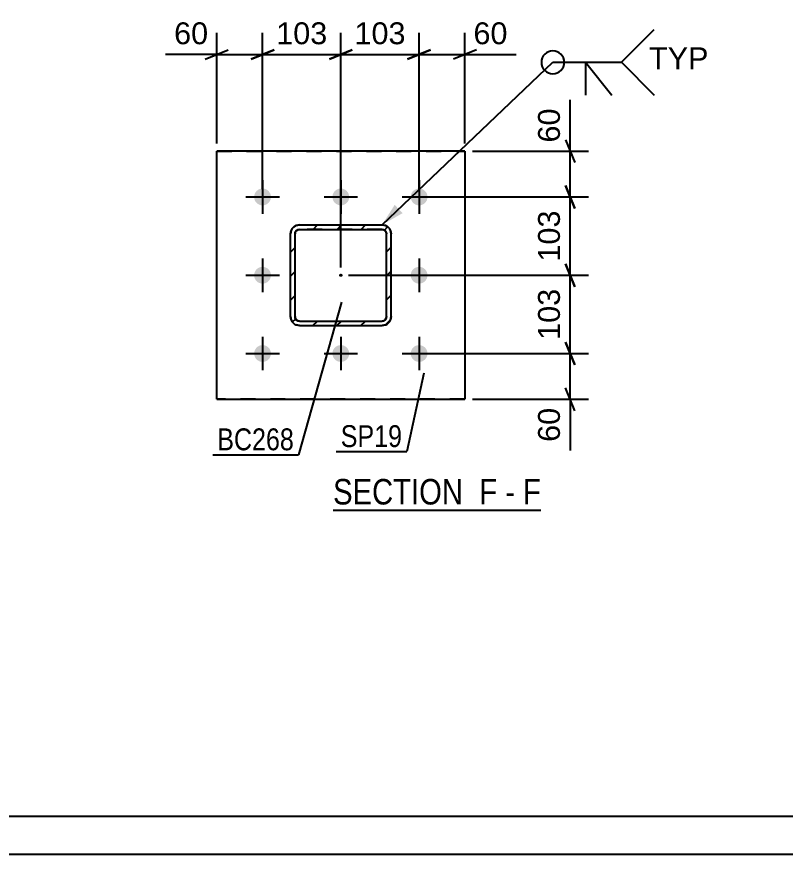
# Model space of a CAD drawing. Header units: millimetres. Extents: x -111 to 730, y -414 to 180.
# Drawn here: x 190.3 to 290.9, y -413.8 to -304.2 of the extents above; entities that cross this region are included whole.
import ezdxf

# ---------------------------------------------------------------- set-up
doc = ezdxf.new("R2010")
doc.units = ezdxf.units.MM
doc.linetypes.add('DXK_LINE_DOT2', pattern=[3.9198, 1.9599, -1.9599])
doc.linetypes.add('DXK_LINE_DOT3', pattern=[5.9187, 2.979, -0.9799, 0.9799, -0.9799])
doc.styles.add('Arial', font='ARIAL.TTF', dxfattribs={"height": 0.2})
doc.styles.add('Arial Narrow', font='ARIALN.TTF', dxfattribs={"height": 0.2})

# ---------------------------------------------------------------- blocks, each defined once
blk = doc.blocks.new('Unknown-717263172-1117')
at = {"color": 5, "linetype": 'Continuous'}
for p, q in [((-105.5, -408.83), (725.5, -408.83)), ((-110.5, -413.83), (730.5, -413.83))]:
    blk.add_line(p, q, dxfattribs=at)
blk = doc.blocks.new('Unknown-717263172-16 - 2187')
at = {"color": 6, "linetype": 'Continuous'}
blk.add_line((231.73, -368.78), (258.94, -368.78), dxfattribs=at)
at = {"color": 0, "linetype": 'Continuous'}
for points in [[(249.83, -368.03), (249.83, -364.53), (231.73, -364.53), (231.73, -368.03)], [(253.23, -368.03), (253.23, -364.53), (250.88, -364.53), (250.88, -368.03)], [(255.55, -368.03), (255.55, -364.53), (254.28, -364.53), (254.28, -368.03)], [(258.94, -368.03), (258.94, -364.53), (256.6, -364.53), (256.6, -368.03)]]:
    blk.add_wipeout(points, dxfattribs=at)
at = {"color": 7, "linetype": 'Continuous', "style": 'Arial Narrow'}
for s, p in [('SECTION ', (231.73, -368.03)), ('F', (250.88, -368.03)), ('F', (256.6, -368.03)), ('-', (254.28, -368.03))]:
    blk.add_text(s, height=3.34, dxfattribs=at).set_placement(p)
blk = doc.blocks.new('Part-717263172-2318 - 2187')
at = {"linetype": 'Continuous'}
h = blk.add_hatch(dxfattribs=at)
h.set_pattern_fill('', scale=0.7, style=0, pattern_type=0)
h.set_pattern_definition([(45, (238.5962, -344.5158), (-1.57154, 1.57154), [])])
h.paths.add_polyline_path([(238.14, -344.61), (238.6, -344.52), (238.99, -344.26), (239.25, -343.87), (239.34, -343.41), (239.34, -332.61), (239.25, -332.15), (238.99, -331.76), (238.6, -331.5), (238.14, -331.41), (227.34, -331.41), (226.88, -331.5), (226.49, -331.76), (226.23, -332.15), (226.14, -332.61), (226.14, -343.41), (226.23, -343.87), (226.49, -344.26), (226.88, -344.52), (227.34, -344.61)])
h.paths.add_polyline_path([(227.34, -344.01), (227.11, -343.96), (226.91, -343.83), (226.78, -343.64), (226.74, -343.41), (226.74, -332.61), (226.78, -332.38), (226.91, -332.18), (227.11, -332.05), (227.34, -332.01), (238.14, -332.01), (238.37, -332.05), (238.56, -332.18), (238.69, -332.38), (238.74, -332.61), (238.74, -343.41), (238.69, -343.64), (238.56, -343.83), (238.37, -343.96), (238.14, -344.01)])
blk.add_hatch(color=246, dxfattribs=at).paths.add_polyline_path([(232.74, -338.11, -1), (232.74, -337.91, -1)])
at = {"color": 7, "linetype": 'DXK_LINE_DOT2'}
for p, q in [((226.14, -332.61), (226.23, -332.15)), ((226.91, -332.18), (226.78, -332.38)), ((226.88, -331.5), (227.34, -331.41)), ((227.11, -332.05), (226.91, -332.18)), ((227.34, -332.01), (227.11, -332.05)), ((227.34, -331.41), (238.14, -331.41)), ((238.14, -332.01), (227.34, -332.01)), ((238.14, -331.41), (238.6, -331.5)), ((238.37, -332.05), (238.14, -332.01)), ((238.56, -332.18), (238.37, -332.05)), ((238.69, -332.38), (238.56, -332.18)), ((239.25, -332.15), (239.34, -332.61)), ((226.14, -343.41), (226.14, -332.61)), ((226.78, -332.38), (226.74, -332.61)), ((226.74, -343.41), (226.74, -332.61)), ((238.74, -332.61), (238.69, -332.38)), ((238.74, -343.41), (238.74, -332.61)), ((239.34, -343.41), (239.34, -332.61)), ((226.23, -343.87), (226.14, -343.41)), ((226.74, -343.41), (226.78, -343.64)), ((226.78, -343.64), (226.91, -343.83)), ((226.91, -343.83), (227.11, -343.96)), ((227.11, -343.96), (227.34, -344.01)), ((227.34, -344.01), (238.14, -344.01)), ((238.14, -344.01), (238.37, -343.96)), ((238.37, -343.96), (238.56, -343.83)), ((238.56, -343.83), (238.69, -343.64)), ((238.69, -343.64), (238.74, -343.41)), ((239.34, -343.41), (239.25, -343.87)), ((227.34, -344.61), (226.88, -344.52)), ((227.34, -344.61), (238.14, -344.61)), ((238.6, -344.52), (238.14, -344.61))]:
    blk.add_line(p, q, dxfattribs=at)
at = {"color": 2, "linetype": 'Continuous'}
for p, q in [((226.23, -332.15), (226.14, -332.61)), ((226.78, -332.38), (226.91, -332.18)), ((227.34, -331.41), (226.88, -331.5)), ((226.91, -332.18), (227.11, -332.05)), ((227.11, -332.05), (227.34, -332.01)), ((227.34, -331.41), (238.14, -331.41)), ((227.34, -332.01), (238.14, -332.01)), ((238.6, -331.5), (238.14, -331.41)), ((238.14, -332.01), (238.37, -332.05)), ((238.37, -332.05), (238.56, -332.18)), ((238.56, -332.18), (238.69, -332.38)), ((239.34, -332.61), (239.25, -332.15)), ((226.14, -343.41), (226.14, -332.61)), ((226.74, -332.61), (226.78, -332.38)), ((226.74, -343.41), (226.74, -332.61)), ((238.69, -332.38), (238.74, -332.61)), ((238.74, -343.41), (238.74, -332.61)), ((239.34, -343.41), (239.34, -332.61)), ((226.14, -343.41), (226.23, -343.87)), ((226.78, -343.64), (226.74, -343.41)), ((226.91, -343.83), (226.78, -343.64)), ((227.11, -343.96), (226.91, -343.83)), ((227.34, -344.01), (227.11, -343.96)), ((227.34, -344.01), (238.14, -344.01)), ((238.37, -343.96), (238.14, -344.01)), ((238.56, -343.83), (238.37, -343.96)), ((238.69, -343.64), (238.56, -343.83)), ((238.74, -343.41), (238.69, -343.64)), ((239.25, -343.87), (239.34, -343.41)), ((226.88, -344.52), (227.34, -344.61)), ((227.34, -344.61), (238.14, -344.61)), ((238.14, -344.61), (238.6, -344.52))]:
    blk.add_line(p, q, dxfattribs=at)
at = {"color": 7, "linetype": 'DXK_LINE_DOT3'}
blk.add_line((232.74, -338.01), (232.74, -338.01), dxfattribs=at)
at = {"color": 246, "linetype": 'DXK_LINE_DOT2'}
blk.add_line((232.74, -338.01), (232.74, -338.01), dxfattribs=at)
at = {"color": 246, "linetype": 'Continuous'}
blk.add_circle((232.74, -338.01), 0.1, dxfattribs=at)
at = {"color": 7, "linetype": 'DXK_LINE_DOT2'}
for centre, start, end in [((227.34, -332.61), 112.5, 157.5), ((238.14, -332.61), 22.5, 67.5), ((227.34, -343.41), 202.5, 247.5), ((238.14, -343.41), 292.5, 337.5)]:
    blk.add_arc(centre, 1.2, start, end, dxfattribs=at)
at = {"color": 2, "linetype": 'Continuous'}
for centre, start, end in [((227.34, -332.61), 112.5, 157.5), ((238.14, -332.61), 22.5, 67.5), ((227.34, -343.41), 202.5, 247.5), ((238.14, -343.41), 292.5, 337.5)]:
    blk.add_arc(centre, 1.2, start, end, dxfattribs=at)
blk = doc.blocks.new('Part-717263172-2221 - 2187')
at = {"color": 2, "linetype": 'Continuous'}
for p, q in [((216.49, -354.26), (216.49, -321.76)), ((248.99, -321.76), (216.49, -321.76)), ((248.99, -321.76), (248.99, -354.26)), ((216.49, -354.26), (248.99, -354.26))]:
    blk.add_line(p, q, dxfattribs=at)
at = {"color": 7, "linetype": 'DXK_LINE_DOT2'}
for p, q in [((216.49, -321.76), (248.99, -321.76)), ((248.99, -354.26), (216.49, -354.26))]:
    blk.add_line(p, q, dxfattribs=at)
blk = doc.blocks.new('Bolt-717263172-2321 - 2187')
at = {"linetype": 'Continuous'}
for points in [[(223.59, -327.76, -1), (221.39, -327.76, -1)], [(233.84, -327.76, -1), (231.64, -327.76, -1)], [(244.09, -327.76, -1), (241.89, -327.76, -1)], [(223.59, -338.01, -1), (221.39, -338.01, -1)], [(244.09, -338.01, -1), (241.89, -338.01, -1)], [(223.59, -348.26, -1), (221.39, -348.26, -1)], [(233.84, -348.26, -1), (231.64, -348.26, -1)], [(244.09, -348.26, -1), (241.89, -348.26, -1)]]:
    blk.add_hatch(color=1, dxfattribs=at).paths.add_polyline_path(points)
at = {"color": 1, "linetype": 'Continuous'}
for p, q in [((222.49, -325.56), (222.49, -329.96)), ((232.74, -325.56), (232.74, -329.96)), ((242.99, -325.56), (242.99, -329.96)), ((220.29, -327.76), (224.69, -327.76)), ((230.54, -327.76), (234.94, -327.76)), ((240.79, -327.76), (245.19, -327.76)), ((222.49, -335.81), (222.49, -340.21)), ((242.99, -335.81), (242.99, -340.21)), ((220.29, -338.01), (224.69, -338.01)), ((240.79, -338.01), (245.19, -338.01)), ((222.49, -346.06), (222.49, -350.46)), ((232.74, -346.06), (232.74, -350.46)), ((242.99, -346.06), (242.99, -350.46)), ((220.29, -348.26), (224.69, -348.26)), ((230.54, -348.26), (234.94, -348.26)), ((240.79, -348.26), (245.19, -348.26))]:
    blk.add_line(p, q, dxfattribs=at)
blk = doc.blocks.new('StraightDimension-717263172-2378 - 2187')
at = {"color": 7, "linetype": 'Continuous'}
for p, q in [((216.49, -320.76), (216.49, -306.26)), ((222.49, -326.76), (222.49, -306.26)), ((216.49, -309.11), (209.79, -309.11)), ((216.49, -309.11), (209.79, -309.11)), ((214.99, -309.71), (217.99, -308.51)), ((216.49, -309.11), (222.49, -309.11)), ((223.99, -308.51), (220.99, -309.71))]:
    blk.add_line(p, q, dxfattribs=at)
at = {"color": 0}
blk.add_wipeout([(215.96, -308.36), (215.96, -304.16), (210.31, -304.16), (210.31, -308.36)], dxfattribs=at)
at = {"color": 3, "style": 'Arial'}
blk.add_text('60', height=2.865, dxfattribs=at).set_placement((210.91, -307.76))
blk = doc.blocks.new('StraightDimension-717263172-2369 - 2187')
at = {"color": 7, "linetype": 'Continuous'}
for p, q in [((222.49, -326.76), (222.49, -306.26)), ((232.74, -337.01), (232.74, -306.26)), ((220.99, -309.71), (223.99, -308.51)), ((222.49, -309.11), (232.74, -309.11)), ((234.24, -308.51), (231.24, -309.71))]:
    blk.add_line(p, q, dxfattribs=at)
at = {"color": 0}
blk.add_wipeout([(231.55, -308.36), (231.55, -304.16), (223.68, -304.16), (223.68, -308.36)], dxfattribs=at)
at = {"color": 3, "style": 'Arial'}
blk.add_text('103', height=2.865, dxfattribs=at).set_placement((224.28, -307.76))
blk = doc.blocks.new('StraightDimension-717263172-2388 - 2187')
at = {"color": 7, "linetype": 'Continuous'}
for p, q in [((232.74, -337.01), (232.74, -306.26)), ((242.99, -326.76), (242.99, -306.26)), ((231.24, -309.71), (234.24, -308.51)), ((232.74, -309.11), (242.99, -309.11)), ((244.49, -308.51), (241.49, -309.71))]:
    blk.add_line(p, q, dxfattribs=at)
at = {"color": 0}
blk.add_wipeout([(241.8, -308.36), (241.8, -304.16), (233.93, -304.16), (233.93, -308.36)], dxfattribs=at)
at = {"color": 3, "style": 'Arial'}
blk.add_text('103', height=2.865, dxfattribs=at).set_placement((234.53, -307.76))
blk = doc.blocks.new('StraightDimension-717263172-2397 - 2187')
at = {"color": 7, "linetype": 'Continuous'}
for p, q in [((242.99, -326.76), (242.99, -306.26)), ((248.99, -320.76), (248.99, -306.26)), ((241.49, -309.71), (244.49, -308.51)), ((242.99, -309.11), (248.99, -309.11)), ((250.49, -308.51), (247.49, -309.71)), ((248.99, -309.11), (255.68, -309.11)), ((248.99, -309.11), (255.68, -309.11))]:
    blk.add_line(p, q, dxfattribs=at)
at = {"color": 0}
blk.add_wipeout([(255.16, -308.36), (255.16, -304.16), (249.51, -304.16), (249.51, -308.36)], dxfattribs=at)
at = {"color": 3, "style": 'Arial'}
blk.add_text('60', height=2.865, dxfattribs=at).set_placement((250.11, -307.76))
blk = doc.blocks.new('StraightDimension-717263172-2408 - 2187')
at = {"color": 7, "linetype": 'Continuous'}
for p, q in [((262.18, -336.51), (263.38, -339.51)), ((233.74, -338.01), (265.18, -338.01)), ((262.78, -348.26), (262.78, -338.01)), ((263.38, -349.76), (262.18, -346.76)), ((243.99, -348.26), (265.18, -348.26))]:
    blk.add_line(p, q, dxfattribs=at)
at = {"color": 0}
blk.add_wipeout([(262.03, -339.2), (257.83, -339.2), (257.83, -347.07), (262.03, -347.07)], dxfattribs=at)
at = {"color": 3, "style": 'Arial'}
blk.add_text('103', height=2.865, rotation=90.0002, dxfattribs=at).set_placement((261.43, -346.47))
blk = doc.blocks.new('StraightDimension-717263172-2417 - 2187')
at = {"color": 7, "linetype": 'Continuous'}
for p, q in [((262.18, -346.76), (263.38, -349.76)), ((243.99, -348.26), (265.18, -348.26)), ((262.78, -354.26), (262.78, -348.26)), ((263.38, -355.76), (262.18, -352.76)), ((249.99, -354.26), (265.18, -354.26)), ((262.78, -354.26), (262.78, -360.95)), ((262.78, -354.26), (262.78, -360.95))]:
    blk.add_line(p, q, dxfattribs=at)
at = {"color": 0}
blk.add_wipeout([(262.03, -354.78), (257.83, -354.78), (257.83, -360.43), (262.03, -360.43)], dxfattribs=at)
at = {"color": 3, "style": 'Arial'}
blk.add_text('60', height=2.865, rotation=90.0002, dxfattribs=at).set_placement((261.43, -359.83))
blk = doc.blocks.new('StraightDimension-717263172-2427 - 2187')
at = {"color": 7, "linetype": 'Continuous'}
for p, q in [((262.18, -326.26), (263.38, -329.26)), ((243.99, -327.76), (265.18, -327.76)), ((262.78, -338.01), (262.78, -327.76)), ((263.38, -339.51), (262.18, -336.51)), ((233.74, -338.01), (265.18, -338.01))]:
    blk.add_line(p, q, dxfattribs=at)
at = {"color": 0}
blk.add_wipeout([(262.03, -328.95), (257.83, -328.95), (257.83, -336.82), (262.03, -336.82)], dxfattribs=at)
at = {"color": 3, "style": 'Arial'}
blk.add_text('103', height=2.865, rotation=90.0002, dxfattribs=at).set_placement((261.43, -336.22))
blk = doc.blocks.new('StraightDimension-717263172-2436 - 2187')
at = {"color": 7, "linetype": 'Continuous'}
for p, q in [((262.78, -321.76), (262.78, -315.06)), ((262.78, -321.76), (262.78, -315.06)), ((262.18, -320.26), (263.38, -323.26)), ((249.99, -321.76), (265.18, -321.76)), ((262.78, -327.76), (262.78, -321.76)), ((263.38, -329.26), (262.18, -326.26)), ((243.99, -327.76), (265.18, -327.76))]:
    blk.add_line(p, q, dxfattribs=at)
at = {"color": 0}
blk.add_wipeout([(262.03, -315.58), (257.83, -315.58), (257.83, -321.23), (262.03, -321.23)], dxfattribs=at)
at = {"color": 3, "style": 'Arial'}
blk.add_text('60', height=2.865, rotation=90.0002, dxfattribs=at).set_placement((261.43, -320.63))
blk = doc.blocks.new('Mark-717263172-2314 - 2187')
at = {"color": 30, "linetype": 'Continuous'}
for p in [(232.81, -341.54), (215.96, -361.53)]:
    blk.add_line(p, (227.21, -361.53), dxfattribs=at)
at = {"color": 0}
blk.add_wipeout([(226.61, -360.93), (226.61, -357.93), (216.56, -357.93), (216.56, -360.93)], dxfattribs=at)
blk.add_wipeout([(226.61, -360.93), (226.61, -357.93), (216.56, -357.93), (216.56, -360.93)], dxfattribs=at)
at = {"color": 3, "style": 'Arial Narrow'}
blk.add_text('BC268', height=2.863, dxfattribs=at).set_placement((216.56, -360.93))
blk = doc.blocks.new('Mark-717263172-2217 - 2187')
at = {"color": 30, "linetype": 'Continuous'}
for p in [(243.59, -350.85), (232.13, -361.11)]:
    blk.add_line(p, (241.37, -361.11), dxfattribs=at)
at = {"color": 0}
blk.add_wipeout([(240.77, -360.51), (240.77, -357.51), (232.73, -357.51), (232.73, -360.51)], dxfattribs=at)
blk.add_wipeout([(240.77, -360.51), (240.77, -357.51), (232.73, -357.51), (232.73, -360.51)], dxfattribs=at)
at = {"color": 3, "style": 'Arial Narrow'}
blk.add_text('SP19', height=2.863, dxfattribs=at).set_placement((232.73, -360.51))
blk = doc.blocks.new('WeldMark-717263172-2446 - 2187')
at = {"linetype": 'Continuous'}
blk.add_hatch(color=30, dxfattribs=at).paths.add_polyline_path([(240.83, -329.88), (238.14, -331.41), (239.79, -328.8)])
at = {"color": 30, "linetype": 'Continuous'}
for p, q in [((238.14, -331.41), (260.5, -310.13)), ((260.5, -310.13), (269.5, -310.13))]:
    blk.add_line(p, q, dxfattribs=at)
at = {"color": 3, "linetype": 'Continuous'}
for q in [(268.22, -314.42), (264.79, -314.42)]:
    blk.add_line((264.79, -310.13), q, dxfattribs=at)
for start, end in [(90, 270), (270, 90)]:
    blk.add_arc((260.5, -310.13), 1.5, start, end, dxfattribs=at)
at = {"color": 0, "linetype": 'Continuous'}
blk.add_wipeout([(280.88, -311.03), (280.88, -308.03), (273.1, -308.03), (273.1, -311.03)], dxfattribs=at)
blk.add_wipeout([(280.88, -311.03), (280.88, -308.03), (273.1, -308.03), (273.1, -311.03)], dxfattribs=at)
at = {"color": 3, "linetype": 'Continuous'}
for q in [(273.79, -305.85), (273.79, -314.42)]:
    blk.add_line((269.5, -310.13), q, dxfattribs=at)
at = {"color": 3, "linetype": 'Continuous', "style": 'Arial'}
blk.add_text('TYP', height=2.865, dxfattribs=at).set_placement((273.1, -311.03))

msp = doc.modelspace()

# ---------------------------------------------------------------- block references
for name in ['Unknown-717263172-1117', 'Part-717263172-2221 - 2187', 'Bolt-717263172-2321 - 2187', 'Part-717263172-2318 - 2187']:
    msp.add_blockref(name, (0, 0))

# ---------------------------------------------------------------- next in the draw order: block references
for name in ['StraightDimension-717263172-2378 - 2187', 'Mark-717263172-2314 - 2187', 'Unknown-717263172-16 - 2187']:
    msp.add_blockref(name, (0, 0))

# ---------------------------------------------------------------- next in the draw order: block references
msp.add_blockref('StraightDimension-717263172-2369 - 2187', (0, 0))

# ---------------------------------------------------------------- next in the draw order: block references
msp.add_blockref('StraightDimension-717263172-2388 - 2187', (0, 0))

# ---------------------------------------------------------------- next in the draw order: block references
for name in ['StraightDimension-717263172-2397 - 2187', 'StraightDimension-717263172-2408 - 2187']:
    msp.add_blockref(name, (0, 0))

# ---------------------------------------------------------------- next in the draw order: block references
for name in ['StraightDimension-717263172-2427 - 2187', 'StraightDimension-717263172-2417 - 2187']:
    msp.add_blockref(name, (0, 0))

# ---------------------------------------------------------------- next in the draw order: block references
for name in ['StraightDimension-717263172-2436 - 2187', 'Mark-717263172-2217 - 2187']:
    msp.add_blockref(name, (0, 0))

# ---------------------------------------------------------------- next in the draw order: block references
msp.add_blockref('WeldMark-717263172-2446 - 2187', (0, 0))

doc.saveas('drawing.dxf')
